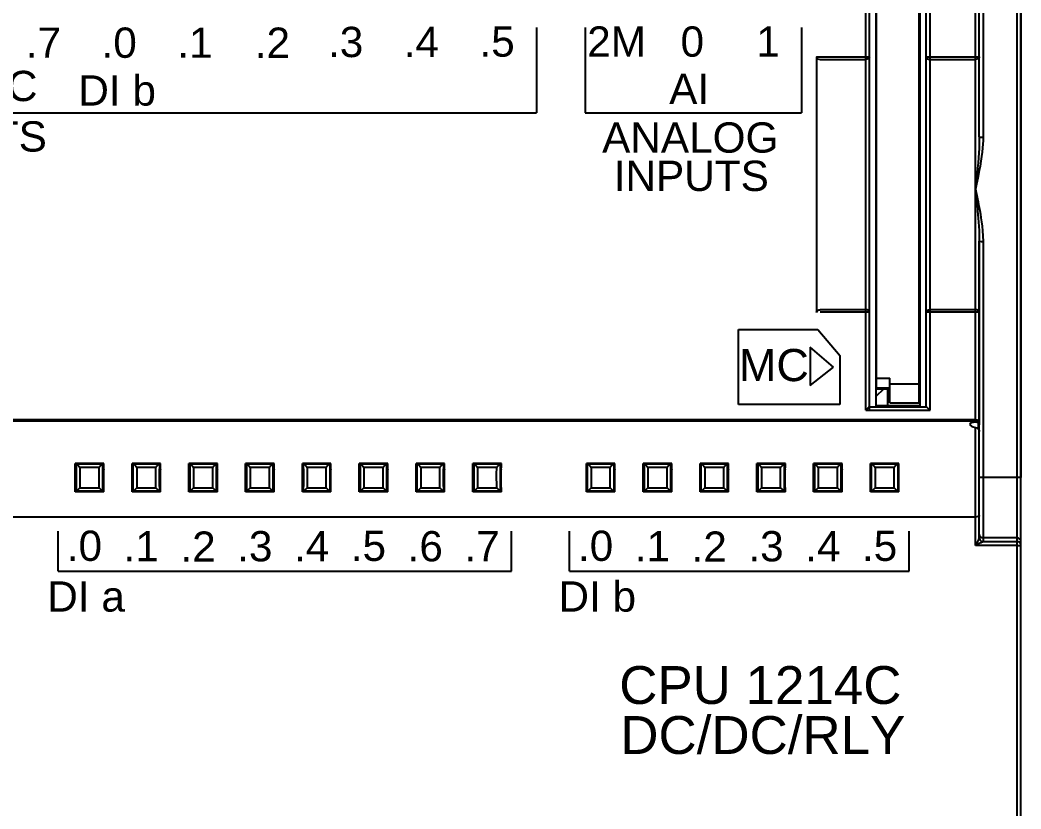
# Model space of a CAD drawing. Header units: inches. Extents: x 57 to 2760, y -193 to 2149.
# Drawn here: x 447.1 to 500, y 1948.3 to 1990 of the extents above; entities that cross this region are included whole.
import ezdxf

# ---------------------------------------------------------------- set-up
doc = ezdxf.new("R2010")
doc.units = ezdxf.units.IN
doc.header["$MEASUREMENT"] = 0
doc.styles.get("Standard").update_dxf_attribs({"font": 'arial.ttf'})

msp = doc.modelspace()

# ---------------------------------------------------------------- linework, layer by layer
at = {"color": 7, "linetype": 'Continuous'}
for p, q in [((499.97114, 1903.19462), (499.97114, 2002.39462)), ((499.97114, 2002.39462), (499.97114, 1965.79462)), ((499.77114, 1906.56641), (499.77114, 1999.02283)), ((497.57114, 1968.73047), (497.57114, 1996.3686)), ((497.77114, 1983.79926), (497.77114, 1995.96728)), ((491.77114, 1969.35255), (491.77114, 1994.26449)), ((491.97114, 1988.21393), (491.97114, 1994.0456)), ((492.32114, 1969.59462), (492.32114, 1993.99462)), ((494.59614, 1969.74462), (494.59614, 1993.84462)), ((494.62114, 1993.99462), (494.62114, 1969.59462)), ((494.97114, 1969.54462), (494.97114, 1994.0456)), ((495.17114, 1969.35255), (495.17114, 1994.26449)), ((497.97114, 1993.49659), (497.97114, 1983.78125)), ((492.34614, 1970.54462), (492.34614, 1993.04462)), ((489.17114, 1988.02583), (489.17114, 1974.52674)), ((489.36428, 1988.03863), (491.76428, 1988.03863)), ((491.97114, 1974.33236), (491.97114, 1988.21393)), ((495.17114, 1988.03863), (497.57114, 1988.03863)), ((489.36428, 1987.89965), (491.76428, 1987.89965)), ((495.17114, 1987.89965), (497.57114, 1987.89965)), ((497.65832, 1981.91207), (497.61933, 1981.50969)), ((497.69376, 1981.6297), (497.62846, 1981.30863)), ((497.61933, 1981.50969), (497.57114, 1981.03199)), ((497.62846, 1981.30863), (497.57119, 1981.03233)), ((497.57114, 1981.03267), (497.62608, 1980.48724)), ((497.57119, 1981.03233), (497.65601, 1980.62095)), ((497.62608, 1980.48724), (497.65318, 1980.20882)), ((497.77114, 1968.58396), (497.77114, 1978.29232)), ((497.77114, 1978.29232), (497.77114, 1968.66673)), ((497.97114, 1978.27982), (497.97114, 1962.41023)), ((491.76639, 1974.66782), (489.36639, 1974.66782)), ((491.76639, 1974.5357), (489.36639, 1974.5357)), ((491.97114, 1969.35255), (491.97114, 1974.43676)), ((497.57114, 1974.66782), (495.17114, 1974.66782)), ((497.57114, 1974.5357), (495.17114, 1974.5357)), ((492.34614, 1973.59462), (492.32114, 1973.59462)), ((492.34614, 1971.04462), (493.04614, 1971.04462)), ((493.04614, 1969.74462), (493.04614, 1971.04462)), ((492.32114, 1970.49462), (492.92114, 1970.49462)), ((492.32114, 1970.09462), (492.72114, 1970.49462)), ((492.34614, 1970.54462), (493.04614, 1970.54462)), ((492.92114, 1970.49462), (492.92114, 1969.59462)), ((493.04614, 1970.74462), (494.59614, 1970.74462)), ((491.97098, 1969.54462), (494.9713, 1969.54462)), ((491.97114, 1969.54462), (494.97114, 1969.54462)), ((492.32114, 1969.59462), (492.27114, 1969.54462)), ((494.62114, 1969.59462), (492.32114, 1969.59462)), ((493.04614, 1969.74462), (494.59614, 1969.74462)), ((494.62114, 1969.59462), (494.67114, 1969.54462)), ((491.77114, 1969.35255), (495.17114, 1969.35255)), ((497.57114, 1968.8506), (445.12114, 1968.8506)), ((497.57114, 1968.7832), (445.12114, 1968.7832)), ((497.57114, 1962.21162), (497.57114, 1968.44026)), ((497.75824, 1968.61271), (497.72114, 1968.67134)), ((497.72114, 1968.36352), (497.72114, 1968.67134)), ((497.75592, 1968.66021), (497.77114, 1968.58396)), ((497.77114, 1968.54547), (497.75824, 1968.61271)), ((497.77114, 1962.60947), (497.77114, 1968.54547)), ((450.01779, 1966.54797), (450.06438, 1966.50138)), ((451.52449, 1966.54797), (450.01779, 1966.54797)), ((450.06438, 1966.50138), (450.10823, 1966.5006)), ((451.43405, 1966.5006), (450.10823, 1966.5006)), ((451.27715, 1966.33677), (450.26513, 1966.33677)), ((451.43405, 1966.5006), (451.4779, 1966.50138)), ((451.52449, 1966.54797), (451.4779, 1966.50138)), ((451.52378, 1966.3099), (451.50425, 1966.29457)), ((451.50425, 1966.29457), (451.52352, 1966.2227)), ((453.06438, 1966.50138), (453.01779, 1966.54797)), ((454.52449, 1966.54797), (453.01779, 1966.54797)), ((453.03803, 1966.29457), (453.01876, 1966.2227)), ((453.06438, 1966.50138), (453.10823, 1966.5006)), ((454.43405, 1966.5006), (453.10823, 1966.5006)), ((454.27715, 1966.33677), (453.26513, 1966.33677)), ((454.43405, 1966.5006), (454.4779, 1966.50138)), ((454.4779, 1966.50138), (454.52449, 1966.54797)), ((454.52378, 1966.3099), (454.50425, 1966.29457)), ((454.50425, 1966.29457), (454.52352, 1966.2227)), ((456.06438, 1966.50138), (456.01779, 1966.54797)), ((457.52449, 1966.54797), (456.01779, 1966.54797)), ((456.03803, 1966.29457), (456.01876, 1966.2227)), ((456.06438, 1966.50138), (456.10823, 1966.5006)), ((457.43405, 1966.5006), (456.10823, 1966.5006)), ((457.27715, 1966.33677), (456.26513, 1966.33677)), ((457.43405, 1966.5006), (457.4779, 1966.50138)), ((457.4779, 1966.50138), (457.52449, 1966.54797)), ((457.52378, 1966.3099), (457.50425, 1966.29457)), ((457.50425, 1966.29457), (457.52352, 1966.2227)), ((459.06438, 1966.50138), (459.01779, 1966.54797)), ((460.52449, 1966.54797), (459.01779, 1966.54797)), ((459.03803, 1966.29457), (459.01876, 1966.2227)), ((459.06438, 1966.50138), (459.10823, 1966.5006)), ((460.43405, 1966.5006), (459.10823, 1966.5006)), ((460.27715, 1966.33677), (459.26513, 1966.33677)), ((460.43405, 1966.5006), (460.4779, 1966.50138)), ((460.4779, 1966.50138), (460.52449, 1966.54797)), ((460.52378, 1966.3099), (460.50425, 1966.29457)), ((460.50425, 1966.29457), (460.52352, 1966.2227)), ((462.06438, 1966.50138), (462.01779, 1966.54797)), ((463.52449, 1966.54797), (462.01779, 1966.54797)), ((462.03803, 1966.29457), (462.01876, 1966.2227)), ((462.06438, 1966.50138), (462.10823, 1966.5006)), ((463.43405, 1966.5006), (462.10823, 1966.5006)), ((463.27715, 1966.33677), (462.26513, 1966.33677)), ((463.43405, 1966.5006), (463.4779, 1966.50138)), ((463.4779, 1966.50138), (463.52449, 1966.54797)), ((463.52378, 1966.3099), (463.50425, 1966.29457)), ((463.50425, 1966.29457), (463.52352, 1966.2227)), ((465.06438, 1966.50138), (465.01779, 1966.54797)), ((466.52449, 1966.54797), (465.01779, 1966.54797)), ((465.03803, 1966.29457), (465.01876, 1966.2227)), ((465.06438, 1966.50138), (465.10823, 1966.5006)), ((466.43405, 1966.5006), (465.10823, 1966.5006)), ((466.27715, 1966.33677), (465.26513, 1966.33677)), ((466.43405, 1966.5006), (466.4779, 1966.50138)), ((466.4779, 1966.50138), (466.52449, 1966.54797)), ((466.52378, 1966.3099), (466.50425, 1966.29457)), ((466.50425, 1966.29457), (466.52352, 1966.2227)), ((468.06438, 1966.50138), (468.01779, 1966.54797)), ((469.52449, 1966.54797), (468.01779, 1966.54797)), ((468.03803, 1966.29457), (468.01876, 1966.2227)), ((468.06438, 1966.50138), (468.10823, 1966.5006)), ((469.43405, 1966.5006), (468.10823, 1966.5006)), ((469.27715, 1966.33677), (468.26513, 1966.33677)), ((469.43405, 1966.5006), (469.4779, 1966.50138)), ((469.4779, 1966.50138), (469.52449, 1966.54797)), ((469.52378, 1966.3099), (469.50425, 1966.29457)), ((469.50425, 1966.29457), (469.52352, 1966.2227)), ((471.06438, 1966.50138), (471.01779, 1966.54797)), ((472.52449, 1966.54797), (471.01779, 1966.54797)), ((471.03803, 1966.29457), (471.01876, 1966.2227)), ((471.06438, 1966.50138), (471.10823, 1966.5006)), ((472.43405, 1966.5006), (471.10823, 1966.5006)), ((472.27715, 1966.33677), (471.26513, 1966.33677)), ((472.43405, 1966.5006), (472.4779, 1966.50138)), ((472.4779, 1966.50138), (472.52449, 1966.54797)), ((472.52378, 1966.3099), (472.50425, 1966.29457)), ((472.50425, 1966.29457), (472.52352, 1966.2227)), ((477.06438, 1966.50138), (477.01779, 1966.54797)), ((478.52449, 1966.54797), (477.01779, 1966.54797)), ((477.03803, 1966.29457), (477.01876, 1966.2227)), ((477.06438, 1966.50138), (477.10823, 1966.5006)), ((478.43405, 1966.5006), (477.10823, 1966.5006)), ((478.27715, 1966.33677), (477.26513, 1966.33677)), ((478.43405, 1966.5006), (478.4779, 1966.50138)), ((478.4779, 1966.50138), (478.52449, 1966.54797)), ((478.52378, 1966.3099), (478.50425, 1966.29457)), ((478.50425, 1966.29457), (478.52352, 1966.2227)), ((480.06438, 1966.50138), (480.01779, 1966.54797)), ((481.52449, 1966.54797), (480.01779, 1966.54797)), ((480.03803, 1966.29457), (480.01876, 1966.2227)), ((480.06438, 1966.50138), (480.10823, 1966.5006)), ((481.43405, 1966.5006), (480.10823, 1966.5006)), ((481.27715, 1966.33677), (480.26513, 1966.33677)), ((481.43405, 1966.5006), (481.4779, 1966.50138)), ((481.4779, 1966.50138), (481.52449, 1966.54797)), ((481.52378, 1966.3099), (481.50425, 1966.29457)), ((481.50425, 1966.29457), (481.52352, 1966.2227)), ((483.06438, 1966.50138), (483.01779, 1966.54797)), ((484.52449, 1966.54797), (483.01779, 1966.54797)), ((483.03803, 1966.29457), (483.01876, 1966.2227)), ((483.06438, 1966.50138), (483.10823, 1966.5006)), ((484.43405, 1966.5006), (483.10823, 1966.5006)), ((484.27715, 1966.33677), (483.26513, 1966.33677)), ((484.43405, 1966.5006), (484.4779, 1966.50138)), ((484.4779, 1966.50138), (484.52449, 1966.54797)), ((484.52378, 1966.3099), (484.50425, 1966.29457)), ((484.50425, 1966.29457), (484.52352, 1966.2227)), ((486.06438, 1966.50138), (486.01779, 1966.54797)), ((487.52449, 1966.54797), (486.01779, 1966.54797)), ((486.03803, 1966.29457), (486.01876, 1966.2227)), ((486.06438, 1966.50138), (486.09361, 1966.50086)), ((486.09361, 1966.50086), (486.10823, 1966.5006)), ((487.43405, 1966.5006), (486.10823, 1966.5006)), ((487.27715, 1966.33677), (486.26513, 1966.33677)), ((487.43405, 1966.5006), (487.4779, 1966.50138)), ((487.4779, 1966.50138), (487.52449, 1966.54797)), ((487.52378, 1966.3099), (487.50425, 1966.29457)), ((487.50425, 1966.29457), (487.52352, 1966.2227)), ((489.06438, 1966.50138), (489.01779, 1966.54797)), ((490.52449, 1966.54797), (489.01779, 1966.54797)), ((489.03803, 1966.29457), (489.01876, 1966.2227)), ((489.06438, 1966.50138), (489.09361, 1966.50086)), ((489.09361, 1966.50086), (489.10823, 1966.5006)), ((490.43405, 1966.5006), (489.10823, 1966.5006)), ((490.27715, 1966.33677), (489.26513, 1966.33677)), ((490.43405, 1966.5006), (490.4779, 1966.50138)), ((490.4779, 1966.50138), (490.52449, 1966.54797)), ((490.52378, 1966.3099), (490.50425, 1966.29457)), ((490.50425, 1966.29457), (490.52352, 1966.2227)), ((492.06438, 1966.50138), (492.01779, 1966.54797)), ((493.52449, 1966.54797), (492.01779, 1966.54797)), ((492.03803, 1966.29457), (492.01876, 1966.2227)), ((492.06438, 1966.50138), (492.09361, 1966.50086)), ((492.09361, 1966.50086), (492.10823, 1966.5006)), ((493.43405, 1966.5006), (492.10823, 1966.5006)), ((493.27715, 1966.33677), (492.26513, 1966.33677)), ((493.43405, 1966.5006), (493.4779, 1966.50138)), ((493.4779, 1966.50138), (493.52449, 1966.54797)), ((451.49607, 1965.95021), (451.49565, 1965.81894)), ((451.49565, 1965.81894), (451.49585, 1965.68611)), ((451.49709, 1966.07042), (451.49607, 1965.95021)), ((453.04568, 1966.02323), (453.04433, 1966.13353)), ((453.04646, 1965.89626), (453.04568, 1966.02323)), ((453.04616, 1965.63028), (453.04662, 1965.76211)), ((453.04662, 1965.76211), (453.04646, 1965.89626)), ((454.49607, 1965.95021), (454.49565, 1965.81894)), ((454.49565, 1965.81894), (454.49585, 1965.68611)), ((454.49709, 1966.07042), (454.49607, 1965.95021)), ((456.04568, 1966.02323), (456.04433, 1966.13353)), ((456.04646, 1965.89626), (456.04568, 1966.02323)), ((456.04616, 1965.63028), (456.04662, 1965.76211)), ((456.04662, 1965.76211), (456.04646, 1965.89626)), ((457.49578, 1965.88536), (457.49567, 1965.75213)), ((457.49567, 1965.75213), (457.49617, 1965.622)), ((457.49651, 1966.0123), (457.49578, 1965.88536)), ((459.04568, 1966.02323), (459.04433, 1966.13353)), ((459.04646, 1965.89626), (459.04568, 1966.02323)), ((459.04616, 1965.63028), (459.04662, 1965.76211)), ((459.04662, 1965.76211), (459.04646, 1965.89626)), ((460.49607, 1965.95021), (460.49565, 1965.81894)), ((460.49565, 1965.81894), (460.49585, 1965.68611)), ((460.49709, 1966.07042), (460.49607, 1965.95021)), ((462.04568, 1966.02323), (462.04433, 1966.13353)), ((462.04646, 1965.89626), (462.04568, 1966.02323)), ((462.04616, 1965.63028), (462.04662, 1965.76211)), ((462.04662, 1965.76211), (462.04646, 1965.89626)), ((463.49607, 1965.95021), (463.49565, 1965.81894)), ((463.49565, 1965.81894), (463.49585, 1965.68611)), ((463.49709, 1966.07042), (463.49607, 1965.95021)), ((465.04568, 1966.02323), (465.04433, 1966.13353)), ((465.04646, 1965.89626), (465.04568, 1966.02323)), ((465.04616, 1965.63028), (465.04662, 1965.76211)), ((465.04662, 1965.76211), (465.04646, 1965.89626)), ((466.49607, 1965.95021), (466.49565, 1965.81894)), ((466.49565, 1965.81894), (466.49585, 1965.68611)), ((466.49709, 1966.07042), (466.49607, 1965.95021)), ((468.04568, 1966.02323), (468.04433, 1966.13353)), ((468.04646, 1965.89626), (468.04568, 1966.02323)), ((468.04616, 1965.63028), (468.04662, 1965.76211)), ((468.04662, 1965.76211), (468.04646, 1965.89626)), ((469.49607, 1965.95021), (469.49565, 1965.81894)), ((469.49565, 1965.81894), (469.49585, 1965.68611)), ((469.49709, 1966.07042), (469.49607, 1965.95021)), ((471.04568, 1966.02323), (471.04433, 1966.13353)), ((471.04646, 1965.89626), (471.04568, 1966.02323)), ((471.04616, 1965.63028), (471.04662, 1965.76211)), ((471.04662, 1965.76211), (471.04646, 1965.89626)), ((472.49607, 1965.95021), (472.49565, 1965.81894)), ((472.49565, 1965.81894), (472.49585, 1965.68611)), ((472.49709, 1966.07042), (472.49607, 1965.95021)), ((477.04568, 1966.02323), (477.04433, 1966.13353)), ((477.04646, 1965.89626), (477.04568, 1966.02323)), ((477.04616, 1965.63028), (477.04662, 1965.76211)), ((477.04662, 1965.76211), (477.04646, 1965.89626)), ((478.49607, 1965.95021), (478.49565, 1965.81894)), ((478.49565, 1965.81894), (478.49585, 1965.68611)), ((478.49709, 1966.07042), (478.49607, 1965.95021)), ((480.04568, 1966.02323), (480.04433, 1966.13353)), ((480.04646, 1965.89626), (480.04568, 1966.02323)), ((480.04616, 1965.63028), (480.04662, 1965.76211)), ((480.04662, 1965.76211), (480.04646, 1965.89626)), ((481.49607, 1965.95021), (481.49565, 1965.81894)), ((481.49565, 1965.81894), (481.49585, 1965.68611)), ((481.49709, 1966.07042), (481.49607, 1965.95021)), ((483.04568, 1966.02323), (483.04433, 1966.13353)), ((483.04646, 1965.89626), (483.04568, 1966.02323)), ((483.04616, 1965.63028), (483.04662, 1965.76211)), ((483.04662, 1965.76211), (483.04646, 1965.89626)), ((484.49607, 1965.95021), (484.49565, 1965.81894)), ((484.49565, 1965.81894), (484.49585, 1965.68611)), ((484.49709, 1966.07042), (484.49607, 1965.95021)), ((486.04568, 1966.02323), (486.04433, 1966.13353)), ((486.04646, 1965.89626), (486.04568, 1966.02323)), ((486.04616, 1965.63028), (486.04662, 1965.76211)), ((486.04662, 1965.76211), (486.04646, 1965.89626)), ((487.49578, 1965.88536), (487.49567, 1965.75213)), ((487.49567, 1965.75213), (487.49617, 1965.622)), ((487.49651, 1966.0123), (487.49578, 1965.88536)), ((489.04568, 1966.02323), (489.04433, 1966.13353)), ((489.04646, 1965.89626), (489.04568, 1966.02323)), ((489.04616, 1965.63028), (489.04662, 1965.76211)), ((489.04662, 1965.76211), (489.04646, 1965.89626)), ((490.49607, 1965.95021), (490.49565, 1965.81894)), ((490.49565, 1965.81894), (490.49585, 1965.68611)), ((490.49709, 1966.07042), (490.49607, 1965.95021)), ((492.04568, 1966.02323), (492.04433, 1966.13353)), ((492.04646, 1965.89626), (492.04568, 1966.02323)), ((492.04616, 1965.63028), (492.04662, 1965.76211)), ((492.04662, 1965.76211), (492.04646, 1965.89626)), ((499.97114, 1965.79462), (497.77114, 1965.79462)), ((450.26513, 1965.25247), (451.27715, 1965.25247)), ((451.49585, 1965.68611), (451.49665, 1965.56094)), ((451.49665, 1965.56094), (451.498, 1965.45226)), ((451.50425, 1965.29467), (451.52352, 1965.36654)), ((453.0185, 1965.27934), (453.03803, 1965.29467)), ((453.03803, 1965.29467), (453.01876, 1965.36654)), ((453.04509, 1965.51018), (453.04616, 1965.63028)), ((453.26513, 1965.25247), (454.27715, 1965.25247)), ((454.49585, 1965.68611), (454.49665, 1965.56094)), ((454.49665, 1965.56094), (454.498, 1965.45226)), ((454.50425, 1965.29467), (454.52352, 1965.36654)), ((456.0185, 1965.27934), (456.03803, 1965.29467)), ((456.03803, 1965.29467), (456.01876, 1965.36654)), ((456.04509, 1965.51018), (456.04616, 1965.63028)), ((456.26513, 1965.25247), (457.27715, 1965.25247)), ((457.49617, 1965.622), (457.49726, 1965.50401)), ((457.50425, 1965.29467), (457.52352, 1965.36654)), ((459.0185, 1965.27934), (459.03803, 1965.29467)), ((459.03803, 1965.29467), (459.01876, 1965.36654)), ((459.04509, 1965.51018), (459.04616, 1965.63028)), ((459.26513, 1965.25247), (460.27715, 1965.25247)), ((460.49585, 1965.68611), (460.49665, 1965.56094)), ((460.49665, 1965.56094), (460.498, 1965.45226)), ((460.50425, 1965.29467), (460.52352, 1965.36654)), ((462.0185, 1965.27934), (462.03803, 1965.29467)), ((462.03803, 1965.29467), (462.01876, 1965.36654)), ((462.04509, 1965.51018), (462.04616, 1965.63028)), ((462.26513, 1965.25247), (463.27715, 1965.25247)), ((463.49585, 1965.68611), (463.49665, 1965.56094)), ((463.49665, 1965.56094), (463.498, 1965.45226)), ((463.50425, 1965.29467), (463.52352, 1965.36654)), ((465.0185, 1965.27934), (465.03803, 1965.29467)), ((465.03803, 1965.29467), (465.01876, 1965.36654)), ((465.04509, 1965.51018), (465.04616, 1965.63028)), ((465.26513, 1965.25247), (466.27715, 1965.25247)), ((466.49585, 1965.68611), (466.49665, 1965.56094)), ((466.49665, 1965.56094), (466.498, 1965.45226)), ((466.50425, 1965.29467), (466.52352, 1965.36654)), ((468.0185, 1965.27934), (468.03803, 1965.29467)), ((468.03803, 1965.29467), (468.01876, 1965.36654)), ((468.04509, 1965.51018), (468.04616, 1965.63028)), ((468.26513, 1965.25247), (469.27715, 1965.25247)), ((469.49585, 1965.68611), (469.49665, 1965.56094)), ((469.49665, 1965.56094), (469.498, 1965.45226)), ((469.50425, 1965.29467), (469.52352, 1965.36654)), ((471.0185, 1965.27934), (471.03803, 1965.29467)), ((471.03803, 1965.29467), (471.01876, 1965.36654)), ((471.04509, 1965.51018), (471.04616, 1965.63028)), ((471.26513, 1965.25247), (472.27715, 1965.25247)), ((472.49585, 1965.68611), (472.49665, 1965.56094)), ((472.49665, 1965.56094), (472.498, 1965.45226)), ((472.50425, 1965.29467), (472.52352, 1965.36654)), ((477.0185, 1965.27934), (477.03803, 1965.29467)), ((477.03803, 1965.29467), (477.01876, 1965.36654)), ((477.04509, 1965.51018), (477.04616, 1965.63028)), ((477.26513, 1965.25247), (478.27715, 1965.25247)), ((478.49585, 1965.68611), (478.49665, 1965.56094)), ((478.49665, 1965.56094), (478.498, 1965.45226)), ((478.50425, 1965.29467), (478.52352, 1965.36654)), ((480.0185, 1965.27934), (480.03803, 1965.29467)), ((480.03803, 1965.29467), (480.01876, 1965.36654)), ((480.04509, 1965.51018), (480.04616, 1965.63028)), ((480.26513, 1965.25247), (481.27715, 1965.25247)), ((481.49585, 1965.68611), (481.49665, 1965.56094)), ((481.49665, 1965.56094), (481.498, 1965.45226)), ((481.50425, 1965.29467), (481.52352, 1965.36654)), ((483.0185, 1965.27934), (483.03803, 1965.29467)), ((483.03803, 1965.29467), (483.01876, 1965.36654)), ((483.04509, 1965.51018), (483.04616, 1965.63028)), ((483.26513, 1965.25247), (484.27715, 1965.25247)), ((484.49585, 1965.68611), (484.49665, 1965.56094)), ((484.49665, 1965.56094), (484.498, 1965.45226)), ((484.50425, 1965.29467), (484.52352, 1965.36654)), ((486.0185, 1965.27934), (486.03803, 1965.29467)), ((486.03803, 1965.29467), (486.01876, 1965.36654)), ((486.04509, 1965.51018), (486.04616, 1965.63028)), ((486.26513, 1965.25247), (487.27715, 1965.25247)), ((487.50425, 1965.29467), (487.52352, 1965.36654)), ((489.0185, 1965.27934), (489.03803, 1965.29467)), ((489.03803, 1965.29467), (489.01876, 1965.36654)), ((489.04509, 1965.51018), (489.04616, 1965.63028)), ((489.26513, 1965.25247), (490.27715, 1965.25247)), ((490.49585, 1965.68611), (490.49665, 1965.56094)), ((490.49665, 1965.56094), (490.498, 1965.45226)), ((490.50425, 1965.29467), (490.52352, 1965.36654)), ((492.0185, 1965.27934), (492.03803, 1965.29467)), ((492.03803, 1965.29467), (492.01876, 1965.36654)), ((492.04509, 1965.51018), (492.04616, 1965.63028)), ((492.26513, 1965.25247), (493.27715, 1965.25247)), ((450.01779, 1965.04127), (450.06438, 1965.08786)), ((451.52449, 1965.04127), (450.01779, 1965.04127)), ((450.10822, 1965.08864), (450.06438, 1965.08786)), ((450.10822, 1965.08864), (451.43406, 1965.08864)), ((451.4779, 1965.08786), (451.43406, 1965.08864)), ((451.52449, 1965.04127), (451.4779, 1965.08786)), ((453.06438, 1965.08786), (453.01779, 1965.04127)), ((454.52449, 1965.04127), (453.01779, 1965.04127)), ((453.10822, 1965.08864), (453.06438, 1965.08786)), ((453.10822, 1965.08864), (454.43406, 1965.08864)), ((454.4779, 1965.08786), (454.43406, 1965.08864)), ((454.4779, 1965.08786), (454.52449, 1965.04127)), ((456.06438, 1965.08786), (456.01779, 1965.04127)), ((457.52449, 1965.04127), (456.01779, 1965.04127)), ((456.10822, 1965.08864), (456.06438, 1965.08786)), ((456.10822, 1965.08864), (457.43406, 1965.08864)), ((457.4779, 1965.08786), (457.43406, 1965.08864)), ((457.4779, 1965.08786), (457.52449, 1965.04127)), ((459.06438, 1965.08786), (459.01779, 1965.04127)), ((460.52449, 1965.04127), (459.01779, 1965.04127)), ((459.10822, 1965.08864), (459.06438, 1965.08786)), ((459.10822, 1965.08864), (460.43406, 1965.08864)), ((460.4779, 1965.08786), (460.43406, 1965.08864)), ((460.4779, 1965.08786), (460.52449, 1965.04127)), ((462.06438, 1965.08786), (462.01779, 1965.04127)), ((463.52449, 1965.04127), (462.01779, 1965.04127)), ((462.10822, 1965.08864), (462.06438, 1965.08786)), ((462.10822, 1965.08864), (463.43406, 1965.08864)), ((463.4779, 1965.08786), (463.43406, 1965.08864)), ((463.4779, 1965.08786), (463.52449, 1965.04127)), ((465.06438, 1965.08786), (465.01779, 1965.04127)), ((466.52449, 1965.04127), (465.01779, 1965.04127)), ((465.10822, 1965.08864), (465.06438, 1965.08786)), ((465.10822, 1965.08864), (466.43406, 1965.08864)), ((466.4779, 1965.08786), (466.43406, 1965.08864)), ((466.4779, 1965.08786), (466.52449, 1965.04127)), ((468.06438, 1965.08786), (468.01779, 1965.04127)), ((469.52449, 1965.04127), (468.01779, 1965.04127)), ((468.10822, 1965.08864), (468.06438, 1965.08786)), ((468.10822, 1965.08864), (469.43406, 1965.08864)), ((469.4779, 1965.08786), (469.43406, 1965.08864)), ((469.4779, 1965.08786), (469.52449, 1965.04127)), ((471.06438, 1965.08786), (471.01779, 1965.04127)), ((472.52449, 1965.04127), (471.01779, 1965.04127)), ((471.10822, 1965.08864), (471.06438, 1965.08786)), ((471.10822, 1965.08864), (472.43406, 1965.08864)), ((472.4779, 1965.08786), (472.43406, 1965.08864)), ((472.4779, 1965.08786), (472.52449, 1965.04127)), ((477.06438, 1965.08786), (477.01779, 1965.04127)), ((478.52449, 1965.04127), (477.01779, 1965.04127)), ((477.10822, 1965.08864), (477.06438, 1965.08786)), ((477.10822, 1965.08864), (478.43406, 1965.08864)), ((478.4779, 1965.08786), (478.43406, 1965.08864)), ((478.4779, 1965.08786), (478.52449, 1965.04127)), ((480.06438, 1965.08786), (480.01779, 1965.04127)), ((481.52449, 1965.04127), (480.01779, 1965.04127)), ((480.10822, 1965.08864), (480.06438, 1965.08786)), ((480.10822, 1965.08864), (481.43406, 1965.08864)), ((481.4779, 1965.08786), (481.43406, 1965.08864)), ((481.4779, 1965.08786), (481.52449, 1965.04127)), ((483.06438, 1965.08786), (483.01779, 1965.04127)), ((484.52449, 1965.04127), (483.01779, 1965.04127)), ((483.10822, 1965.08864), (483.06438, 1965.08786)), ((483.10822, 1965.08864), (484.43406, 1965.08864)), ((484.4779, 1965.08786), (484.43406, 1965.08864)), ((484.4779, 1965.08786), (484.52449, 1965.04127)), ((486.06438, 1965.08786), (486.01779, 1965.04127)), ((487.52449, 1965.04127), (486.01779, 1965.04127)), ((486.10822, 1965.08864), (486.06438, 1965.08786)), ((486.10822, 1965.08864), (487.43406, 1965.08864)), ((487.4779, 1965.08786), (487.43406, 1965.08864)), ((487.4779, 1965.08786), (487.52449, 1965.04127)), ((489.06438, 1965.08786), (489.01779, 1965.04127)), ((490.52449, 1965.04127), (489.01779, 1965.04127)), ((489.10822, 1965.08864), (489.06438, 1965.08786)), ((489.10822, 1965.08864), (490.43406, 1965.08864)), ((490.44868, 1965.08838), (490.43406, 1965.08864)), ((490.4779, 1965.08786), (490.44868, 1965.08838)), ((490.4779, 1965.08786), (490.52449, 1965.04127)), ((492.06438, 1965.08786), (492.01779, 1965.04127)), ((493.52449, 1965.04127), (492.01779, 1965.04127)), ((492.10822, 1965.08864), (492.06438, 1965.08786)), ((492.10822, 1965.08864), (493.43406, 1965.08864)), ((493.44868, 1965.08838), (493.43406, 1965.08864)), ((493.4779, 1965.08786), (493.44868, 1965.08838)), ((493.4779, 1965.08786), (493.52449, 1965.04127)), ((497.57114, 1963.71075), (445.12114, 1963.71075)), ((497.75377, 1962.57412), (497.71315, 1962.49425)), ((499.77114, 1962.6068), (497.97114, 1962.6068)), ((497.71315, 1962.49425), (497.57114, 1962.21162)), ((497.76186, 1962.30645), (497.57114, 1962.21162)), ((499.77114, 1962.21162), (497.57114, 1962.21162)), ((497.85517, 1962.35232), (497.76186, 1962.30645)), ((497.9025, 1962.37533), (497.85517, 1962.35232)), ((499.77114, 1962.40638), (497.96871, 1962.40638))]:
    msp.add_line(p, q, dxfattribs=at)
for p, q in [((474.38614, 1989.5888), (474.38614, 1985.07521)), ((476.95614, 1989.58839), (476.95614, 1985.07481)), ((488.38614, 1989.58839), (488.38614, 1985.07481)), ((414.91139, 1985.07521), (474.38614, 1985.07521)), ((476.95614, 1985.07481), (488.38614, 1985.07481)), ((485.05312, 1973.62782), (489.24793, 1973.62782)), ((485.05312, 1969.66649), (485.05312, 1973.62782)), ((489.24793, 1973.62782), (490.41221, 1972.22856)), ((488.8328, 1972.69625), (488.8328, 1970.65917)), ((490.06255, 1971.62474), (488.8328, 1972.69625)), ((490.41143, 1972.2295), (490.41143, 1969.66649)), ((488.8328, 1970.65917), (490.06255, 1971.62474)), ((490.41143, 1969.66649), (485.05312, 1969.66649)), ((449.12071, 1960.85347), (449.12071, 1962.9695)), ((473.05981, 1960.85347), (473.05981, 1962.9695)), ((476.12071, 1960.85347), (476.12071, 1962.9695)), ((494.05981, 1960.85347), (494.05981, 1962.9695)), ((449.12071, 1960.85347), (473.05981, 1960.85347)), ((476.12071, 1960.85347), (494.05981, 1960.85347))]:
    msp.add_line(p, q)
for points in [[(489.16428, 1988.02175), (489.16823, 1988.02506), (489.18161, 1988.02858), (489.20667, 1988.03209), (489.24525, 1988.03531), (489.29824, 1988.0379), (489.36428, 1988.03863)], [(489.16428, 1988.02175), (489.17907, 1987.97567), (489.22216, 1987.93584), (489.28735, 1987.90904), (489.36428, 1987.89965)], [(491.76428, 1988.03863), (491.80383, 1988.03824), (491.84568, 1988.03718), (491.88735, 1988.03514), (491.92495, 1988.03186), (491.95302, 1988.02737), (491.96428, 1988.02175)], [(491.96428, 1988.02175), (491.9495, 1987.97567), (491.90641, 1987.93584), (491.84122, 1987.90904), (491.76428, 1987.89965)], [(494.97114, 1988.02175), (494.97509, 1988.02506), (494.98846, 1988.02858), (495.01352, 1988.03209), (495.0521, 1988.03531), (495.1051, 1988.0379), (495.17114, 1988.03863)], [(494.97114, 1988.02175), (494.98592, 1987.97567), (495.02901, 1987.93584), (495.0942, 1987.90904), (495.17114, 1987.89965)], [(497.57114, 1988.03863), (497.61069, 1988.03824), (497.65254, 1988.03718), (497.69421, 1988.03514), (497.7318, 1988.03186), (497.75987, 1988.02737), (497.77114, 1988.02175)], [(497.77114, 1988.02175), (497.75635, 1987.97567), (497.71327, 1987.93584), (497.64807, 1987.90904), (497.57114, 1987.89965)], [(497.77114, 1983.79926), (497.76944, 1983.61555), (497.76419, 1983.41493), (497.75518, 1983.19669), (497.74217, 1982.95943), (497.72489, 1982.70076), (497.70357, 1982.42443), (497.68033, 1982.15261), (497.65832, 1981.91207)], [(497.97114, 1983.78125), (497.96822, 1983.60702), (497.95919, 1983.41906), (497.94372, 1983.21706), (497.92146, 1983.00015), (497.89191, 1982.76626), (497.85497, 1982.51598), (497.81282, 1982.26167), (497.77022, 1982.02493), (497.7305, 1981.81605), (497.69376, 1981.6297)], [(497.77114, 1983.79926), (497.79793, 1983.79025), (497.87114, 1983.78366), (497.97114, 1983.78125)], [(497.65601, 1980.62095), (497.70735, 1980.36577), (497.73516, 1980.2236), (497.76431, 1980.07037), (497.79466, 1979.90469), (497.82595, 1979.72503), (497.85759, 1979.53041), (497.88869, 1979.31984), (497.91807, 1979.09156), (497.94389, 1978.84323), (497.96329, 1978.5711), (497.97114, 1978.27982)], [(497.65318, 1980.20882), (497.68293, 1979.88697), (497.69857, 1979.70665), (497.71438, 1979.51223), (497.72993, 1979.30309), (497.74461, 1979.07791), (497.75752, 1978.83496), (497.76721, 1978.57133), (497.77114, 1978.29232)], [(497.77114, 1978.29232), (497.79793, 1978.28607), (497.87114, 1978.28149), (497.97114, 1978.27982)], [(489.16639, 1974.52529), (489.18118, 1974.57907), (489.22426, 1974.62557), (489.28946, 1974.65686), (489.36639, 1974.66782)], [(491.96639, 1974.52529), (491.95161, 1974.57907), (491.90852, 1974.62557), (491.84333, 1974.65686), (491.76639, 1974.66782)], [(491.96639, 1974.52529), (491.96247, 1974.52736), (491.94917, 1974.52953), (491.92423, 1974.53172), (491.88578, 1974.53357), (491.83292, 1974.53493), (491.76639, 1974.5357)], [(494.97114, 1974.52529), (494.98592, 1974.57907), (495.02901, 1974.62557), (495.0942, 1974.65686), (495.17114, 1974.66782)], [(495.17114, 1974.5357), (495.13166, 1974.53553), (495.08986, 1974.53477), (495.04818, 1974.53345), (495.01055, 1974.53148), (494.98242, 1974.52875), (494.97114, 1974.52529)], [(497.77114, 1974.52529), (497.75635, 1974.57907), (497.71327, 1974.62557), (497.64807, 1974.65686), (497.57114, 1974.66782)], [(497.77114, 1974.52529), (497.76721, 1974.52736), (497.75392, 1974.52953), (497.72898, 1974.53172), (497.69052, 1974.53357), (497.63766, 1974.53493), (497.57114, 1974.5357)], [(491.77114, 1969.35255), (491.83251, 1969.4135), (491.88723, 1969.4671), (491.92991, 1969.50811), (491.95884, 1969.53493), (491.97098, 1969.54462)], [(494.9713, 1969.54462), (494.98343, 1969.53493), (495.01233, 1969.50814), (495.055, 1969.46715), (495.10976, 1969.41351), (495.17114, 1969.35255)], [(497.57114, 1968.73047), (497.44942, 1968.71616), (497.35329, 1968.69181), (497.29209, 1968.65723), (497.27114, 1968.6137)], [(497.27114, 1968.6137), (497.29209, 1968.56439), (497.3533, 1968.5145), (497.44942, 1968.47079), (497.57114, 1968.44026)], [(497.57114, 1968.8506), (497.63237, 1968.84177), (497.68689, 1968.81667), (497.7307, 1968.77759), (497.76039, 1968.72618), (497.77114, 1968.66673)], [(497.57114, 1968.7832), (497.64768, 1968.76804), (497.71256, 1968.72485), (497.75592, 1968.66021)], [(497.72114, 1968.67134), (497.67867, 1968.7055), (497.62642, 1968.72628), (497.57114, 1968.73047)], [(497.57114, 1968.44026), (497.62642, 1968.42536), (497.67867, 1968.39906), (497.72114, 1968.36352)], [(497.72114, 1968.36352), (497.75824, 1968.30489), (497.77114, 1968.23765)], [(450.01779, 1965.04127), (450.01928, 1965.54126), (450.01928, 1966.04834), (450.01779, 1966.54797)], [(450.06438, 1966.50138), (450.06579, 1966.03173), (450.06579, 1965.55779), (450.06438, 1965.08786)], [(450.10823, 1966.5006), (450.15878, 1966.44626), (450.21113, 1966.39166), (450.26513, 1966.33677)], [(450.26519, 1966.33677), (450.2658, 1965.61338), (450.26519, 1965.25247)], [(451.27709, 1965.25247), (451.27648, 1965.97584), (451.27709, 1966.33677)], [(451.43405, 1966.5006), (451.3835, 1966.44626), (451.33115, 1966.39166), (451.27715, 1966.33677)], [(451.4779, 1965.08786), (451.47649, 1965.55779), (451.47649, 1966.03173), (451.4779, 1966.50138)], [(451.50425, 1966.29457), (451.50288, 1966.28729), (451.50165, 1966.26986), (451.50054, 1966.24409), (451.49953, 1966.2107), (451.49861, 1966.17033), (451.49709, 1966.07042)], [(451.52449, 1965.04127), (451.523, 1965.54126), (451.523, 1966.04834), (451.52449, 1966.54797)], [(453.01779, 1965.04127), (453.01928, 1965.54126), (453.01928, 1966.04834), (453.01779, 1966.54797)], [(453.04433, 1966.13353), (453.04348, 1966.17976), (453.04253, 1966.21901), (453.04149, 1966.2507), (453.04038, 1966.27423), (453.03922, 1966.289), (453.03803, 1966.29457)], [(453.06438, 1966.50138), (453.06579, 1966.03173), (453.06579, 1965.55779), (453.06438, 1965.08786)], [(453.10823, 1966.5006), (453.15878, 1966.44626), (453.21112, 1966.39167), (453.26513, 1966.33677)], [(453.26519, 1966.33677), (453.2658, 1965.61338), (453.26519, 1965.25247)], [(454.27709, 1965.25247), (454.27648, 1965.97584), (454.27709, 1966.33677)], [(454.43405, 1966.5006), (454.3835, 1966.44626), (454.33116, 1966.39167), (454.27715, 1966.33677)], [(454.4779, 1965.08786), (454.47649, 1965.55779), (454.47649, 1966.03173), (454.4779, 1966.50138)], [(454.50425, 1966.29457), (454.50288, 1966.28729), (454.50165, 1966.26986), (454.50054, 1966.24409), (454.49953, 1966.2107), (454.49861, 1966.17033), (454.49709, 1966.07042)], [(454.52449, 1965.04127), (454.523, 1965.54126), (454.523, 1966.04834), (454.52449, 1966.54797)], [(456.01779, 1965.04127), (456.01928, 1965.54126), (456.01928, 1966.04834), (456.01779, 1966.54797)], [(456.04433, 1966.13353), (456.04348, 1966.17976), (456.04253, 1966.21901), (456.04149, 1966.2507), (456.04038, 1966.27423), (456.03922, 1966.289), (456.03803, 1966.29457)], [(456.06438, 1966.50138), (456.06579, 1966.03173), (456.06579, 1965.55779), (456.06438, 1965.08786)], [(456.10823, 1966.5006), (456.15877, 1966.44627), (456.21112, 1966.39167), (456.26513, 1966.33677)], [(456.26519, 1966.33677), (456.2658, 1965.61338), (456.26519, 1965.25247)], [(457.27709, 1965.25247), (457.27648, 1965.97584), (457.27709, 1966.33677)], [(457.43405, 1966.5006), (457.38351, 1966.44627), (457.33116, 1966.39167), (457.27715, 1966.33677)], [(457.4779, 1965.08786), (457.47649, 1965.55779), (457.47649, 1966.03173), (457.4779, 1966.50138)], [(457.50425, 1966.29457), (457.50288, 1966.28729), (457.50165, 1966.26986), (457.50054, 1966.24409), (457.49953, 1966.2107), (457.49861, 1966.17033), (457.49779, 1966.12341), (457.49651, 1966.0123)], [(457.52449, 1965.04127), (457.523, 1965.54126), (457.523, 1966.04834), (457.52449, 1966.54797)], [(459.01779, 1965.04127), (459.01928, 1965.54126), (459.01928, 1966.04834), (459.01779, 1966.54797)], [(459.04433, 1966.13353), (459.04348, 1966.17976), (459.04253, 1966.21901), (459.04149, 1966.2507), (459.04038, 1966.27423), (459.03922, 1966.289), (459.03803, 1966.29457)], [(459.06438, 1966.50138), (459.06579, 1966.03173), (459.06579, 1965.55779), (459.06438, 1965.08786)], [(459.10823, 1966.5006), (459.15876, 1966.44628), (459.21111, 1966.39168), (459.26513, 1966.33677)], [(459.26519, 1966.33677), (459.2658, 1965.61338), (459.26519, 1965.25247)], [(460.27709, 1965.25247), (460.27648, 1965.97584), (460.27709, 1966.33677)], [(460.43405, 1966.5006), (460.38352, 1966.44628), (460.33117, 1966.39168), (460.27715, 1966.33677)], [(460.4779, 1965.08786), (460.47649, 1965.55779), (460.47649, 1966.03173), (460.4779, 1966.50138)], [(460.50425, 1966.29457), (460.50288, 1966.28729), (460.50165, 1966.26986), (460.50054, 1966.24409), (460.49953, 1966.2107), (460.49861, 1966.17033), (460.49709, 1966.07042)], [(460.52449, 1965.04127), (460.523, 1965.54126), (460.523, 1966.04834), (460.52449, 1966.54797)], [(462.01779, 1965.04127), (462.01928, 1965.54126), (462.01928, 1966.04834), (462.01779, 1966.54797)], [(462.04433, 1966.13353), (462.04348, 1966.17976), (462.04253, 1966.21901), (462.04149, 1966.2507), (462.04038, 1966.27423), (462.03922, 1966.289), (462.03803, 1966.29457)], [(462.06438, 1966.50138), (462.06579, 1966.03173), (462.06579, 1965.55779), (462.06438, 1965.08786)], [(462.10823, 1966.5006), (462.15875, 1966.44629), (462.2111, 1966.39169), (462.26513, 1966.33677)], [(462.26519, 1966.33677), (462.2658, 1965.61338), (462.26519, 1965.25247)], [(463.27709, 1965.25247), (463.27648, 1965.97584), (463.27709, 1966.33677)], [(463.43405, 1966.5006), (463.38353, 1966.44629), (463.33118, 1966.39169), (463.27715, 1966.33677)], [(463.4779, 1965.08786), (463.47649, 1965.55779), (463.47649, 1966.03173), (463.4779, 1966.50138)], [(463.50425, 1966.29457), (463.50288, 1966.28729), (463.50165, 1966.26986), (463.50054, 1966.24409), (463.49953, 1966.2107), (463.49861, 1966.17033), (463.49709, 1966.07042)], [(463.52449, 1965.04127), (463.523, 1965.54126), (463.523, 1966.04834), (463.52449, 1966.54797)], [(465.01779, 1965.04127), (465.01928, 1965.54126), (465.01928, 1966.04834), (465.01779, 1966.54797)], [(465.04433, 1966.13353), (465.04348, 1966.17976), (465.04253, 1966.21901), (465.04149, 1966.2507), (465.04038, 1966.27423), (465.03922, 1966.289), (465.03803, 1966.29457)], [(465.06438, 1966.50138), (465.06579, 1966.03173), (465.06579, 1965.55779), (465.06438, 1965.08786)], [(465.10823, 1966.5006), (465.15874, 1966.4463), (465.21108, 1966.3917), (465.26513, 1966.33677)], [(465.26519, 1966.33677), (465.2658, 1965.61338), (465.26519, 1965.25247)], [(466.27709, 1965.25247), (466.27648, 1965.97584), (466.27709, 1966.33677)], [(466.43405, 1966.5006), (466.38354, 1966.4463), (466.33119, 1966.3917), (466.27715, 1966.33677)], [(466.4779, 1965.08786), (466.47649, 1965.55779), (466.47649, 1966.03173), (466.4779, 1966.50138)], [(466.50425, 1966.29457), (466.50288, 1966.28729), (466.50165, 1966.26986), (466.50054, 1966.24409), (466.49953, 1966.2107), (466.49861, 1966.17033), (466.49709, 1966.07042)], [(466.52449, 1965.04127), (466.523, 1965.54126), (466.523, 1966.04834), (466.52449, 1966.54797)], [(468.01779, 1965.04127), (468.01928, 1965.54126), (468.01928, 1966.04834), (468.01779, 1966.54797)], [(468.04433, 1966.13353), (468.04348, 1966.17976), (468.04253, 1966.21901), (468.04149, 1966.2507), (468.04038, 1966.27423), (468.03922, 1966.289), (468.03803, 1966.29457)], [(468.06438, 1966.50138), (468.06579, 1966.03173), (468.06579, 1965.55779), (468.06438, 1965.08786)], [(468.10823, 1966.5006), (468.15873, 1966.44631), (468.21107, 1966.39172), (468.26513, 1966.33677)], [(468.26519, 1966.33677), (468.2658, 1965.61338), (468.26519, 1965.25247)], [(469.27709, 1965.25247), (469.27648, 1965.97584), (469.27709, 1966.33677)], [(469.43405, 1966.5006), (469.38355, 1966.44631), (469.33121, 1966.39172), (469.27715, 1966.33677)], [(469.4779, 1965.08786), (469.47649, 1965.55779), (469.47649, 1966.03173), (469.4779, 1966.50138)], [(469.50425, 1966.29457), (469.50288, 1966.28729), (469.50165, 1966.26986), (469.50054, 1966.24409), (469.49953, 1966.2107), (469.49861, 1966.17033), (469.49709, 1966.07042)], [(469.52449, 1965.04127), (469.523, 1965.54126), (469.523, 1966.04834), (469.52449, 1966.54797)], [(471.01779, 1965.04127), (471.01928, 1965.54126), (471.01928, 1966.04834), (471.01779, 1966.54797)], [(471.04433, 1966.13353), (471.04348, 1966.17976), (471.04253, 1966.21901), (471.04149, 1966.2507), (471.04038, 1966.27423), (471.03922, 1966.289), (471.03803, 1966.29457)], [(471.06438, 1966.50138), (471.06579, 1966.03173), (471.06579, 1965.55779), (471.06438, 1965.08786)], [(471.10823, 1966.5006), (471.15872, 1966.44632), (471.21106, 1966.39173), (471.26513, 1966.33677)], [(471.26519, 1966.33677), (471.2658, 1965.61338), (471.26519, 1965.25247)], [(472.27709, 1965.25247), (472.27648, 1965.97584), (472.27709, 1966.33677)], [(472.43405, 1966.5006), (472.38356, 1966.44632), (472.33122, 1966.39173), (472.27715, 1966.33677)], [(472.4779, 1965.08786), (472.47649, 1965.55779), (472.47649, 1966.03173), (472.4779, 1966.50138)], [(472.50425, 1966.29457), (472.50288, 1966.28729), (472.50165, 1966.26986), (472.50054, 1966.24409), (472.49953, 1966.2107), (472.49861, 1966.17033), (472.49709, 1966.07042)], [(472.52449, 1965.04127), (472.523, 1965.54126), (472.523, 1966.04834), (472.52449, 1966.54797)], [(477.01779, 1965.04127), (477.01928, 1965.54126), (477.01928, 1966.04834), (477.01779, 1966.54797)], [(477.04433, 1966.13353), (477.04348, 1966.17976), (477.04253, 1966.21901), (477.04149, 1966.2507), (477.04038, 1966.27423), (477.03922, 1966.289), (477.03803, 1966.29457)], [(477.06438, 1966.50138), (477.06579, 1966.03173), (477.06579, 1965.55779), (477.06438, 1965.08786)], [(477.10823, 1966.5006), (477.15869, 1966.44635), (477.21103, 1966.39176), (477.26513, 1966.33677)], [(477.26519, 1966.33677), (477.2658, 1965.61338), (477.26519, 1965.25247)], [(478.27709, 1965.25247), (478.27648, 1965.97584), (478.27709, 1966.33677)], [(478.43405, 1966.5006), (478.38359, 1966.44635), (478.33124, 1966.39176), (478.27715, 1966.33677)], [(478.4779, 1965.08786), (478.47649, 1965.55779), (478.47649, 1966.03173), (478.4779, 1966.50138)], [(478.50425, 1966.29457), (478.50288, 1966.28729), (478.50165, 1966.26986), (478.50054, 1966.24409), (478.49953, 1966.2107), (478.49861, 1966.17033), (478.49709, 1966.07042)], [(478.52449, 1965.04127), (478.523, 1965.54126), (478.523, 1966.04834), (478.52449, 1966.54797)], [(480.01779, 1965.04127), (480.01928, 1965.54126), (480.01928, 1966.04834), (480.01779, 1966.54797)], [(480.04433, 1966.13353), (480.04348, 1966.17976), (480.04253, 1966.21901), (480.04149, 1966.2507), (480.04038, 1966.27423), (480.03922, 1966.289), (480.03803, 1966.29457)], [(480.06438, 1966.50138), (480.06579, 1966.03173), (480.06579, 1965.55779), (480.06438, 1965.08786)], [(480.10823, 1966.5006), (480.15868, 1966.44636), (480.21102, 1966.39177), (480.26513, 1966.33677)], [(480.26519, 1966.33677), (480.2658, 1965.61338), (480.26519, 1965.25247)], [(481.27709, 1965.25247), (481.27648, 1965.97584), (481.27709, 1966.33677)], [(481.43405, 1966.5006), (481.3836, 1966.44636), (481.33126, 1966.39177), (481.27715, 1966.33677)], [(481.4779, 1965.08786), (481.47649, 1965.55779), (481.47649, 1966.03173), (481.4779, 1966.50138)], [(481.50425, 1966.29457), (481.50288, 1966.28729), (481.50165, 1966.26986), (481.50054, 1966.24409), (481.49953, 1966.2107), (481.49861, 1966.17033), (481.49709, 1966.07042)], [(481.52449, 1965.04127), (481.523, 1965.54126), (481.523, 1966.04834), (481.52449, 1966.54797)], [(483.01779, 1965.04127), (483.01928, 1965.54126), (483.01928, 1966.04834), (483.01779, 1966.54797)], [(483.04433, 1966.13353), (483.04348, 1966.17976), (483.04253, 1966.21901), (483.04149, 1966.2507), (483.04038, 1966.27423), (483.03922, 1966.289), (483.03803, 1966.29457)], [(483.06438, 1966.50138), (483.06579, 1966.03173), (483.06579, 1965.55779), (483.06438, 1965.08786)], [(483.10823, 1966.5006), (483.15867, 1966.44638), (483.21101, 1966.39178), (483.26513, 1966.33677)], [(483.26519, 1966.33677), (483.2658, 1965.61338), (483.26519, 1965.25247)], [(484.27709, 1965.25247), (484.27648, 1965.97584), (484.27709, 1966.33677)], [(484.43405, 1966.5006), (484.38361, 1966.44638), (484.33127, 1966.39178), (484.27715, 1966.33677)], [(484.4779, 1965.08786), (484.47649, 1965.55779), (484.47649, 1966.03173), (484.4779, 1966.50138)], [(484.50425, 1966.29457), (484.50288, 1966.28729), (484.50165, 1966.26986), (484.50054, 1966.24409), (484.49953, 1966.2107), (484.49861, 1966.17033), (484.49709, 1966.07042)], [(484.52449, 1965.04127), (484.523, 1965.54126), (484.523, 1966.04834), (484.52449, 1966.54797)], [(486.01779, 1965.04127), (486.01928, 1965.54126), (486.01928, 1966.04834), (486.01779, 1966.54797)], [(486.04433, 1966.13353), (486.04348, 1966.17976), (486.04253, 1966.21901), (486.04149, 1966.2507), (486.04038, 1966.27423), (486.03922, 1966.289), (486.03803, 1966.29457)], [(486.06438, 1966.50138), (486.06579, 1966.03173), (486.06579, 1965.55779), (486.06438, 1965.08786)], [(486.10823, 1966.5006), (486.15865, 1966.44639), (486.211, 1966.3918), (486.26513, 1966.33677)], [(486.26519, 1966.33677), (486.2658, 1965.61338), (486.26519, 1965.25247)], [(487.27709, 1965.25247), (487.27648, 1965.97584), (487.27709, 1966.33677)], [(487.43405, 1966.5006), (487.38362, 1966.44639), (487.33128, 1966.3918), (487.27715, 1966.33677)], [(487.4779, 1965.08786), (487.47649, 1965.55779), (487.47649, 1966.03173), (487.4779, 1966.50138)], [(487.50425, 1966.29457), (487.50288, 1966.28729), (487.50165, 1966.26986), (487.50054, 1966.24409), (487.49953, 1966.2107), (487.49861, 1966.17033), (487.49779, 1966.12341), (487.49651, 1966.0123)], [(487.52449, 1965.04127), (487.523, 1965.54126), (487.523, 1966.04834), (487.52449, 1966.54797)], [(489.01779, 1965.04127), (489.01928, 1965.54126), (489.01928, 1966.04834), (489.01779, 1966.54797)], [(489.04433, 1966.13353), (489.04348, 1966.17976), (489.04253, 1966.21901), (489.04149, 1966.2507), (489.04038, 1966.27423), (489.03922, 1966.289), (489.03803, 1966.29457)], [(489.06438, 1966.50138), (489.06579, 1966.03173), (489.06579, 1965.55779), (489.06438, 1965.08786)], [(489.10823, 1966.5006), (489.15864, 1966.4464), (489.21098, 1966.39181), (489.26513, 1966.33677)], [(489.26519, 1966.33677), (489.2658, 1965.61338), (489.26519, 1965.25247)], [(490.27709, 1965.25247), (490.27648, 1965.97584), (490.27709, 1966.33677)], [(490.43405, 1966.5006), (490.38363, 1966.4464), (490.33129, 1966.39181), (490.27715, 1966.33677)], [(490.4779, 1965.08786), (490.47649, 1965.55779), (490.47649, 1966.03173), (490.4779, 1966.50138)], [(490.50425, 1966.29457), (490.50288, 1966.28729), (490.50165, 1966.26986), (490.50054, 1966.24409), (490.49953, 1966.2107), (490.49861, 1966.17033), (490.49709, 1966.07042)], [(490.52449, 1965.04127), (490.523, 1965.54126), (490.523, 1966.04834), (490.52449, 1966.54797)], [(492.01779, 1965.04127), (492.01928, 1965.54126), (492.01928, 1966.04834), (492.01779, 1966.54797)], [(492.04433, 1966.13353), (492.04348, 1966.17976), (492.04253, 1966.21901), (492.04149, 1966.2507), (492.04038, 1966.27423), (492.03922, 1966.289), (492.03803, 1966.29457)], [(492.06438, 1966.50138), (492.06579, 1966.03173), (492.06579, 1965.55779), (492.06438, 1965.08786)], [(492.10823, 1966.5006), (492.15863, 1966.44641), (492.21097, 1966.39182), (492.26513, 1966.33677)], [(492.26519, 1966.33677), (492.2658, 1965.61338), (492.26519, 1965.25247)], [(493.27709, 1965.25247), (493.27648, 1965.97584), (493.27709, 1966.33677)], [(493.43405, 1966.5006), (493.38365, 1966.44641), (493.33131, 1966.39182), (493.27715, 1966.33677)], [(493.4779, 1965.08786), (493.47649, 1965.55779), (493.47649, 1966.03173), (493.4779, 1966.50138)], [(493.52449, 1965.04127), (493.523, 1965.54126), (493.523, 1966.04834), (493.52449, 1966.54797)], [(450.10822, 1965.08864), (450.15878, 1965.14298), (450.21113, 1965.19758), (450.26513, 1965.25247)], [(451.43406, 1965.08864), (451.3835, 1965.14298), (451.33115, 1965.19758), (451.27715, 1965.25247)], [(451.498, 1965.45226), (451.49886, 1965.40669), (451.49981, 1965.36816), (451.50084, 1965.33727), (451.50193, 1965.31446), (451.50307, 1965.30013), (451.50425, 1965.29467)], [(453.03803, 1965.29467), (453.03927, 1965.30068), (453.04044, 1965.31595), (453.04154, 1965.3397), (453.04256, 1965.37142), (453.04351, 1965.41083), (453.04509, 1965.51018)], [(453.10822, 1965.08864), (453.15878, 1965.14298), (453.21112, 1965.19757), (453.26513, 1965.25247)], [(454.43406, 1965.08864), (454.3835, 1965.14298), (454.33115, 1965.19757), (454.27715, 1965.25247)], [(454.498, 1965.45226), (454.49886, 1965.40669), (454.49981, 1965.36816), (454.50084, 1965.33727), (454.50193, 1965.31446), (454.50307, 1965.30013), (454.50425, 1965.29467)], [(456.03803, 1965.29467), (456.03927, 1965.30068), (456.04044, 1965.31595), (456.04154, 1965.3397), (456.04256, 1965.37142), (456.04351, 1965.41083), (456.04509, 1965.51018)], [(456.10822, 1965.08864), (456.15877, 1965.14297), (456.21112, 1965.19757), (456.26513, 1965.25247)], [(457.43406, 1965.08864), (457.38351, 1965.14297), (457.33116, 1965.19757), (457.27715, 1965.25247)], [(457.49726, 1965.50401), (457.498, 1965.45226), (457.49886, 1965.40669), (457.49981, 1965.36816), (457.50084, 1965.33727), (457.50193, 1965.31446), (457.50307, 1965.30013), (457.50425, 1965.29467)], [(459.03803, 1965.29467), (459.03927, 1965.30068), (459.04044, 1965.31595), (459.04154, 1965.3397), (459.04256, 1965.37142), (459.04351, 1965.41083), (459.04509, 1965.51018)], [(459.10822, 1965.08864), (459.15876, 1965.14296), (459.21111, 1965.19756), (459.26513, 1965.25247)], [(460.43406, 1965.08864), (460.38352, 1965.14296), (460.33117, 1965.19756), (460.27715, 1965.25247)], [(460.498, 1965.45226), (460.49886, 1965.40669), (460.49981, 1965.36816), (460.50084, 1965.33727), (460.50193, 1965.31446), (460.50307, 1965.30013), (460.50425, 1965.29467)], [(462.03803, 1965.29467), (462.03927, 1965.30068), (462.04044, 1965.31595), (462.04154, 1965.3397), (462.04256, 1965.37142), (462.04351, 1965.41083), (462.04509, 1965.51018)], [(462.10822, 1965.08864), (462.15875, 1965.14295), (462.2111, 1965.19755), (462.26513, 1965.25247)], [(463.43406, 1965.08864), (463.38353, 1965.14295), (463.33118, 1965.19755), (463.27715, 1965.25247)], [(463.498, 1965.45226), (463.49886, 1965.40669), (463.49981, 1965.36816), (463.50084, 1965.33727), (463.50193, 1965.31446), (463.50307, 1965.30013), (463.50425, 1965.29467)], [(465.03803, 1965.29467), (465.03927, 1965.30068), (465.04044, 1965.31595), (465.04154, 1965.3397), (465.04256, 1965.37142), (465.04351, 1965.41083), (465.04509, 1965.51018)], [(465.10822, 1965.08864), (465.15874, 1965.14294), (465.21109, 1965.19753), (465.26513, 1965.25247)], [(466.43406, 1965.08864), (466.38354, 1965.14294), (466.33119, 1965.19753), (466.27715, 1965.25247)], [(466.498, 1965.45226), (466.49886, 1965.40669), (466.49981, 1965.36816), (466.50084, 1965.33727), (466.50193, 1965.31446), (466.50307, 1965.30013), (466.50425, 1965.29467)], [(468.03803, 1965.29467), (468.03927, 1965.30068), (468.04044, 1965.31595), (468.04154, 1965.3397), (468.04256, 1965.37142), (468.04351, 1965.41083), (468.04509, 1965.51018)], [(468.10822, 1965.08864), (468.15873, 1965.14293), (468.21107, 1965.19752), (468.26513, 1965.25247)], [(469.43406, 1965.08864), (469.38355, 1965.14293), (469.3312, 1965.19752), (469.27715, 1965.25247)], [(469.498, 1965.45226), (469.49886, 1965.40669), (469.49981, 1965.36816), (469.50084, 1965.33727), (469.50193, 1965.31446), (469.50307, 1965.30013), (469.50425, 1965.29467)], [(471.03803, 1965.29467), (471.03927, 1965.30068), (471.04044, 1965.31595), (471.04154, 1965.3397), (471.04256, 1965.37142), (471.04351, 1965.41083), (471.04509, 1965.51018)], [(471.10822, 1965.08864), (471.15871, 1965.14291), (471.21106, 1965.19751), (471.26513, 1965.25247)], [(472.43406, 1965.08864), (472.38356, 1965.14291), (472.33122, 1965.19751), (472.27715, 1965.25247)], [(472.498, 1965.45226), (472.49886, 1965.40669), (472.49981, 1965.36816), (472.50084, 1965.33727), (472.50193, 1965.31446), (472.50307, 1965.30013), (472.50425, 1965.29467)], [(477.03803, 1965.29467), (477.03927, 1965.30068), (477.04044, 1965.31595), (477.04154, 1965.3397), (477.04256, 1965.37142), (477.04351, 1965.41083), (477.04509, 1965.51018)], [(477.10822, 1965.08864), (477.15869, 1965.14289), (477.21103, 1965.19748), (477.26513, 1965.25247)], [(478.43406, 1965.08864), (478.38359, 1965.14289), (478.33124, 1965.19748), (478.27715, 1965.25247)], [(478.498, 1965.45226), (478.49886, 1965.40669), (478.49981, 1965.36816), (478.50084, 1965.33727), (478.50193, 1965.31446), (478.50307, 1965.30013), (478.50425, 1965.29467)], [(480.03803, 1965.29467), (480.03927, 1965.30068), (480.04044, 1965.31595), (480.04154, 1965.3397), (480.04256, 1965.37142), (480.04351, 1965.41083), (480.04509, 1965.51018)], [(480.10822, 1965.08864), (480.15868, 1965.14287), (480.21102, 1965.19747), (480.26513, 1965.25247)], [(481.43406, 1965.08864), (481.3836, 1965.14287), (481.33126, 1965.19747), (481.27715, 1965.25247)], [(481.498, 1965.45226), (481.49886, 1965.40669), (481.49981, 1965.36816), (481.50084, 1965.33727), (481.50193, 1965.31446), (481.50307, 1965.30013), (481.50425, 1965.29467)], [(483.03803, 1965.29467), (483.03927, 1965.30068), (483.04044, 1965.31595), (483.04154, 1965.3397), (483.04256, 1965.37142), (483.04351, 1965.41083), (483.04509, 1965.51018)], [(483.10822, 1965.08864), (483.15866, 1965.14286), (483.21101, 1965.19745), (483.26513, 1965.25247)], [(484.43406, 1965.08864), (484.38361, 1965.14286), (484.33127, 1965.19745), (484.27715, 1965.25247)], [(484.498, 1965.45226), (484.49886, 1965.40669), (484.49981, 1965.36816), (484.50084, 1965.33727), (484.50193, 1965.31446), (484.50307, 1965.30013), (484.50425, 1965.29467)], [(486.03803, 1965.29467), (486.03927, 1965.30068), (486.04044, 1965.31595), (486.04154, 1965.3397), (486.04256, 1965.37142), (486.04351, 1965.41083), (486.04509, 1965.51018)], [(486.10822, 1965.08864), (486.15865, 1965.14285), (486.211, 1965.19744), (486.26513, 1965.25247)], [(487.43406, 1965.08864), (487.38363, 1965.14285), (487.33128, 1965.19744), (487.27715, 1965.25247)], [(487.49617, 1965.622), (487.49665, 1965.56094), (487.498, 1965.45226)], [(487.498, 1965.45226), (487.49886, 1965.40669), (487.49981, 1965.36816), (487.50084, 1965.33727), (487.50193, 1965.31446), (487.50307, 1965.30013), (487.50425, 1965.29467)], [(489.03803, 1965.29467), (489.03927, 1965.30068), (489.04044, 1965.31595), (489.04154, 1965.3397), (489.04256, 1965.37142), (489.04351, 1965.41083), (489.04509, 1965.51018)], [(489.10822, 1965.08864), (489.15864, 1965.14284), (489.21099, 1965.19743), (489.26513, 1965.25247)], [(490.43406, 1965.08864), (490.38364, 1965.14284), (490.33129, 1965.19743), (490.27715, 1965.25247)], [(490.498, 1965.45226), (490.49886, 1965.40669), (490.49981, 1965.36816), (490.50084, 1965.33727), (490.50193, 1965.31446), (490.50307, 1965.30013), (490.50425, 1965.29467)], [(492.03803, 1965.29467), (492.03927, 1965.30068), (492.04044, 1965.31595), (492.04154, 1965.3397), (492.04256, 1965.37142), (492.04351, 1965.41083), (492.04509, 1965.51018)], [(492.10822, 1965.08864), (492.15863, 1965.14283), (492.21097, 1965.19742), (492.26513, 1965.25247)], [(493.43406, 1965.08864), (493.38365, 1965.14283), (493.3313, 1965.19742), (493.27715, 1965.25247)], [(497.77114, 1963.79106), (497.75452, 1963.75859), (497.71043, 1963.73308), (497.64565, 1963.71641), (497.57114, 1963.71075)], [(497.76993, 1962.6051), (497.76775, 1962.60109), (497.76443, 1962.59477), (497.75377, 1962.57412)], [(497.77114, 1962.60947), (497.77083, 1962.60727), (497.76993, 1962.6051)], [(497.76993, 1962.6051), (497.79736, 1962.50625), (497.87001, 1962.43361), (497.96871, 1962.40638)], [(497.77114, 1962.80604), (497.78636, 1962.72979), (497.82972, 1962.66515)], [(497.77114, 1962.60947), (497.79793, 1962.50985), (497.87114, 1962.43693), (497.97114, 1962.41023)], [(497.82972, 1962.66515), (497.8946, 1962.62196), (497.97114, 1962.6068)], [(499.97114, 1962.40756), (499.95592, 1962.4838), (499.91256, 1962.54844), (499.84768, 1962.59163), (499.77114, 1962.6068)], [(497.96871, 1962.40638), (497.96437, 1962.40454), (497.95772, 1962.40155), (497.94851, 1962.39729), (497.93639, 1962.39158), (497.9025, 1962.37533)], [(497.97114, 1962.41023), (497.97052, 1962.40829), (497.96871, 1962.40638)], [(499.97114, 1962.20714), (499.96829, 1962.24066), (499.95878, 1962.27609), (499.94114, 1962.31209), (499.91403, 1962.34654), (499.87654, 1962.37647), (499.82852, 1962.398), (499.77114, 1962.40638)], [(499.77114, 1962.21162), (499.84816, 1962.21128), (499.91388, 1962.21028), (499.95654, 1962.20882), (499.97114, 1962.20714)]]:
    msp.add_lwpolyline(points, dxfattribs=at)

# ---------------------------------------------------------------- texts
for s, insert, char_height, width, attachment_point in [('.7', (448.33926, 1987.9831), 1.6, 5.3067617, 8), ('.0', (452.33926, 1987.96052), 1.6, 5.3067617, 8), ('.1', (456.33926, 1987.9831), 1.6, 5.3067617, 8), ('.2', (460.43088, 1987.98072), 1.6, 5.3067617, 8), ('.3', (464.29969, 1987.99728), 1.6, 5.3067617, 8), ('.4', (468.29969, 1988.01986), 1.6, 5.3067617, 8), ('.5', (472.29969, 1988.01986), 1.6, 5.3067617, 8), ('2M', (478.6116, 1989.64244), 1.6, 5.3067617, 2), ('0', (482.6116, 1989.64244), 1.6, 5.3067617, 2), ('1', (486.6116, 1989.64244), 1.6, 5.3067617, 2), ('24VDC INPUTS', (444.42105, 1983.00449), 1.6, 12.9076364, 8), ('DI b', (452.23115, 1985.4348), 1.6, 5.3067617, 8), ('AI', (482.44462, 1987.13858), 1.6, 5.3067617, 2), ('ANALOG', (482.50364, 1984.57003), 1.6, 12.9076364, 2), ('INPUTS', (482.55539, 1982.54476), 1.6, 12.9076364, 2), ('MC', (486.92058, 1972.59429), 1.7, 12.9076364, 2), ('.0', (450.50323, 1961.36992), 1.6, 6.9302573, 8), ('.1', (453.50323, 1961.36992), 1.6, 6.9302573, 8), ('.2', (456.50323, 1961.34734), 1.6, 6.9302573, 8), ('.3', (459.50317, 1961.34734), 1.6, 6.9302573, 8), ('.4', (462.50323, 1961.36992), 1.6, 6.9302573, 8), ('.5', (465.50317, 1961.36992), 1.6, 6.9302573, 8), ('.6', (468.50323, 1961.34734), 1.6, 6.9302573, 8), ('.7', (471.50323, 1961.36992), 1.6, 6.9302573, 8), ('.0', (477.50323, 1961.36992), 1.6, 6.9302573, 8), ('.1', (480.50323, 1961.36992), 1.6, 6.9302573, 8), ('.2', (483.50323, 1961.34734), 1.6, 6.9302573, 8), ('.3', (486.50317, 1961.34734), 1.6, 6.9302573, 8), ('.4', (489.50323, 1961.36992), 1.6, 6.9302573, 8), ('.5', (492.50317, 1961.36992), 1.6, 6.9302573, 8), ('DI a', (450.59038, 1958.69013), 1.6, 5.4702222, 8), ('DI b', (477.59038, 1958.69013), 1.6, 5.4702222, 8), ('CPU 1214C', (493.65793, 1955.83299), 2, 16.32, 3), ('DC/DC/RLY', (493.86364, 1953.19093), 2, 16.32, 3)]:
    msp.add_mtext(s, dxfattribs=dict(insert=insert, char_height=char_height, width=width, attachment_point=attachment_point))

doc.saveas('drawing.dxf')
